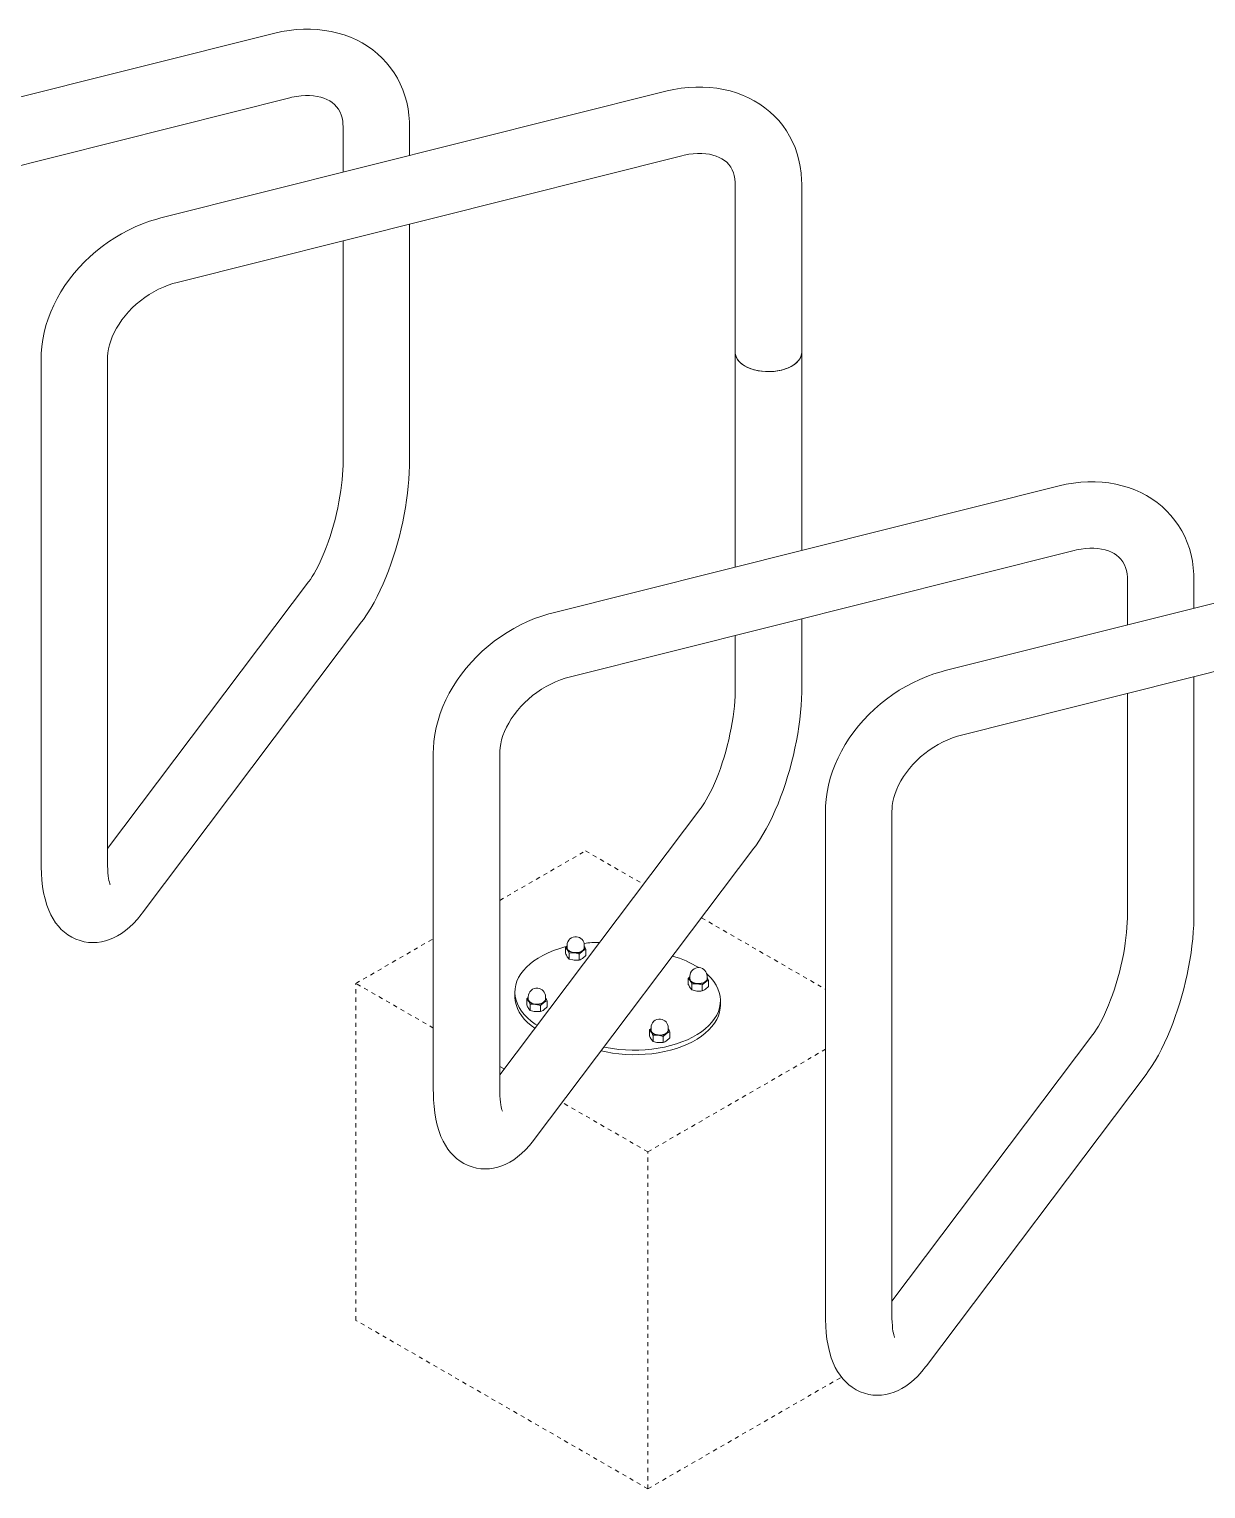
# Model space of a CAD drawing. Header units: inches. Extents: x -9 to 272, y 1 to 196.
# Drawn here: x 210.51 to 238.56, y 65.37 to 100.19 of the extents above; entities that cross this region are included whole.
import ezdxf

# ---------------------------------------------------------------- set-up
doc = ezdxf.new("R2010")
doc.units = ezdxf.units.IN
doc.linetypes.add('HIDDEN', pattern=[1.905, 1.27, -0.635])
doc.layers.add('ZANO_R', color=7, linetype='Continuous', lineweight=0)
doc.layers.add('ZANO_R_przerywana', color=250, linetype='HIDDEN', lineweight=0)

msp = doc.modelspace()

# ---------------------------------------------------------------- linework, layer by layer
at = {"layer": 'ZANO_R'}
for p, q in [((216.33129, 100.08971), (204.29584, 97.06765)), ((204.68179, 95.53057), (216.71724, 98.55262)), ((225.68201, 98.71046), (213.64656, 95.6884)), ((217.98851, 97.8784), (217.98851, 96.77865)), ((219.57331, 97.17659), (219.57331, 97.8784)), ((214.03251, 94.15132), (226.06797, 97.17337)), ((227.33923, 96.49915), (227.33923, 92.48034)), ((228.92403, 92.48034), (228.92403, 96.49915)), ((219.57331, 89.84079), (219.57331, 95.54259)), ((217.98851, 95.14465), (217.98851, 89.84079)), ((210.79049, 92.34382), (210.79049, 80.2874)), ((212.37529, 80.2874), (212.37529, 92.34382)), ((227.33923, 92.48034), (227.33923, 87.36179)), ((228.92403, 87.75973), (228.92403, 92.48034)), ((235.03273, 89.2936), (222.99728, 86.27154)), ((223.38324, 84.73445), (235.41869, 87.75651)), ((244.38345, 87.91434), (232.348, 84.89229)), ((236.68995, 87.08229), (236.68995, 85.98254)), ((238.27476, 86.38047), (238.27476, 87.08229)), ((217.16649, 87.00549), (212.37529, 80.64649)), ((232.73396, 83.3552), (244.76941, 86.37726)), ((213.19731, 79.1039), (218.43223, 86.05182)), ((228.92403, 84.44273), (228.92403, 86.12573)), ((227.33923, 85.72779), (227.33923, 84.44273)), ((238.27476, 79.04468), (238.27476, 84.74648)), ((236.68995, 84.34854), (236.68995, 79.04468)), ((220.14121, 82.92696), (220.14121, 74.88935)), ((221.72601, 74.88935), (221.72601, 82.92696)), ((226.51722, 81.60743), (221.72601, 75.24844)), ((229.49193, 81.54771), (229.49193, 69.49129)), ((231.07673, 69.49129), (231.07673, 81.54771)), ((222.54803, 73.70584), (227.78295, 80.65376)), ((223.33142, 78.34029), (223.33142, 78.28322)), ((223.74156, 78.28322), (223.74156, 78.34029)), ((223.33142, 78.32254), (223.2937, 78.28828)), ((223.2937, 78.28828), (223.2937, 78.14524)), ((223.2937, 78.28828), (223.33652, 78.23719)), ((223.37934, 78.01195), (223.33652, 78.06304)), ((223.37934, 78.15499), (223.37934, 78.01195)), ((223.62213, 78.13116), (223.7007, 78.20144)), ((223.62213, 78.13116), (223.62213, 77.98812)), ((223.77927, 78.09758), (223.7007, 78.02729)), ((223.77927, 78.24062), (223.77927, 78.09758)), ((226.25775, 77.5841), (226.22004, 77.54984)), ((226.22004, 77.54984), (226.22004, 77.4068)), ((226.22004, 77.54984), (226.26286, 77.49875)), ((226.25775, 77.60184), (226.25775, 77.54478)), ((226.30568, 77.2735), (226.26286, 77.3246)), ((226.30568, 77.41654), (226.30568, 77.2735)), ((226.54846, 77.39271), (226.62703, 77.463)), ((226.54846, 77.39271), (226.54846, 77.24967)), ((226.7056, 77.35914), (226.62703, 77.28885)), ((226.66789, 77.54478), (226.66789, 77.60184)), ((226.7056, 77.50217), (226.7056, 77.35914)), ((222.08685, 77.22463), (222.08685, 77.11746)), ((222.406, 77.09432), (222.36829, 77.06005)), ((222.36829, 77.06005), (222.36829, 76.91701)), ((222.36829, 77.06005), (222.41111, 77.00896)), ((222.406, 77.11206), (222.406, 77.05499)), ((222.69672, 76.90292), (222.77529, 76.97321)), ((222.81615, 77.05499), (222.81615, 77.11206)), ((222.85386, 77.01239), (222.85386, 76.86935)), ((226.98705, 76.91324), (226.98705, 77.02041)), ((222.45393, 76.78372), (222.41111, 76.83481)), ((222.45393, 76.92676), (222.45393, 76.78372)), ((222.69672, 76.90292), (222.69672, 76.75988)), ((222.85386, 76.86935), (222.77529, 76.79906)), ((225.33233, 76.35587), (225.29462, 76.32161)), ((225.29462, 76.32161), (225.29462, 76.17857)), ((225.29462, 76.32161), (225.33744, 76.27052)), ((225.33234, 76.37361), (225.33234, 76.31655)), ((225.74248, 76.31655), (225.74248, 76.37361)), ((225.78019, 76.27394), (225.78019, 76.1309)), ((225.38026, 76.04528), (225.33744, 76.09637)), ((225.38026, 76.18831), (225.38026, 76.04528)), ((225.62305, 76.16448), (225.70162, 76.23477)), ((225.62305, 76.16448), (225.62305, 76.02144)), ((225.78019, 76.1309), (225.70162, 76.06062)), ((235.86794, 76.20938), (231.07673, 69.85038)), ((221.83202, 75.38914), (221.72601, 75.45034)), ((231.89875, 68.30778), (237.13368, 75.2557))]:
    msp.add_line(p, q, dxfattribs=at)
at = {"layer": 'ZANO_R', "flags": 128}
for points in [[(219.57331, 97.8784), (219.5714, 97.97732), (219.56005, 98.13754), (219.53851, 98.29507), (219.50697, 98.44906), (219.46563, 98.59897), (219.41471, 98.74433), (219.35449, 98.88468), (219.28523, 99.01963), (219.20724, 99.14878), (219.12082, 99.27179), (219.02627, 99.38833), (218.92394, 99.49806), (218.81417, 99.60067), (218.69728, 99.69591), (218.57361, 99.7835), (218.44348, 99.86322), (218.30724, 99.9348), (218.16526, 99.99804), (218.01791, 100.0527), (217.8656, 100.09857), (217.70878, 100.13548), (217.54791, 100.16326), (217.38352, 100.18176), (217.21614, 100.1909), (217.04634, 100.1906), (216.87472, 100.18087), (216.70188, 100.16173), (216.52842, 100.13326), (216.36322, 100.09757), (216.33129, 100.08971)], [(216.71724, 98.55262), (216.77205, 98.56555), (216.88217, 98.58644), (216.98928, 98.60002), (217.09269, 98.60648), (217.19173, 98.60608), (217.28585, 98.59915), (217.37457, 98.58606), (217.45755, 98.5672), (217.53461, 98.54295), (217.60571, 98.51359), (217.671, 98.47927), (217.73078, 98.43981), (217.78548, 98.39462), (217.83545, 98.34252), (217.8805, 98.28197), (217.91926, 98.21257), (217.94613, 98.14697), (217.96609, 98.07857), (217.98081, 97.99861), (217.98781, 97.91532), (217.98851, 97.8784)], [(228.92403, 96.49915), (228.92213, 96.59806), (228.91077, 96.75829), (228.88923, 96.91582), (228.85769, 97.06981), (228.81635, 97.21972), (228.76544, 97.36507), (228.70521, 97.50543), (228.63595, 97.64038), (228.55796, 97.76953), (228.47154, 97.89254), (228.37699, 98.00908), (228.27467, 98.1188), (228.16489, 98.22142), (228.04801, 98.31666), (227.92433, 98.40425), (227.7942, 98.48396), (227.65797, 98.55555), (227.51598, 98.61878), (227.36863, 98.67344), (227.21632, 98.71932), (227.0595, 98.75623), (226.89864, 98.784), (226.73424, 98.80251), (226.56686, 98.81164), (226.39706, 98.81135), (226.22544, 98.80162), (226.0526, 98.78248), (225.87914, 98.75401), (225.71394, 98.71832), (225.68201, 98.71046)], [(226.06797, 97.17337), (226.12277, 97.1863), (226.23289, 97.20719), (226.34, 97.22077), (226.44341, 97.22723), (226.54246, 97.22683), (226.63657, 97.2199), (226.72529, 97.20681), (226.80827, 97.18795), (226.88533, 97.1637), (226.95643, 97.13434), (227.02172, 97.10002), (227.08151, 97.06056), (227.1362, 97.01537), (227.18617, 96.96327), (227.23122, 96.90272), (227.26998, 96.83332), (227.29685, 96.76772), (227.31681, 96.69932), (227.33153, 96.61936), (227.33854, 96.53607), (227.33923, 96.49915)], [(213.64656, 95.6884), (213.5478, 95.6621), (213.37553, 95.609), (213.20495, 95.5472), (213.03647, 95.4769), (212.87064, 95.39836), (212.70797, 95.31184), (212.54895, 95.21764), (212.39406, 95.11605), (212.24378, 95.00738), (212.09857, 94.89196), (211.95887, 94.77014), (211.82511, 94.64227), (211.69774, 94.50871), (211.57715, 94.36984), (211.46377, 94.22606), (211.35798, 94.07778), (211.26016, 93.92542), (211.1707, 93.76947), (211.08996, 93.61039), (211.01826, 93.44871), (210.95591, 93.28495), (210.90322, 93.11969), (210.86039, 92.95352), (210.82765, 92.78706), (210.80512, 92.62094), (210.7929, 92.45579), (210.79049, 92.34382)], [(212.37529, 92.34382), (212.37604, 92.38265), (212.38308, 92.47166), (212.39773, 92.56425), (212.42009, 92.65959), (212.45028, 92.7572), (212.48835, 92.85649), (212.5343, 92.95683), (212.58803, 93.05753), (212.64939, 93.15783), (212.71812, 93.25701), (212.79389, 93.35435), (212.87631, 93.44912), (212.96491, 93.54064), (213.05915, 93.62824), (213.15844, 93.7113), (213.26212, 93.78923), (213.36948, 93.86151), (213.47977, 93.92766), (213.59221, 93.98728), (213.70599, 94.04003), (213.82029, 94.08567), (213.9343, 94.124), (214.03251, 94.15132)], [(228.44769, 92.06086), (228.3578, 92.04193), (228.26461, 92.02939), (228.16948, 92.02342), (228.0738, 92.02412), (227.97896, 92.03147), (227.88636, 92.04537), (227.79732, 92.06561), (227.71316, 92.09189), (227.63511, 92.12384), (227.56429, 92.16099), (227.50175, 92.2028), (227.44839, 92.24865), (227.40499, 92.29789), (227.3722, 92.34978), (227.35047, 92.40358), (227.34014, 92.45849), (227.33923, 92.48034)], [(228.92403, 92.48034), (228.92062, 92.43794), (228.90602, 92.38335), (228.88012, 92.33017), (228.84331, 92.27918), (228.79611, 92.23113), (228.73923, 92.18671), (228.67349, 92.14657), (228.59985, 92.1113), (228.51938, 92.08141), (228.43326, 92.05734), (228.34274, 92.03943), (228.24913, 92.02796), (228.15382, 92.02308), (228.05818, 92.02487), (227.96362, 92.0333), (227.8715, 92.04825), (227.78318, 92.06951), (227.69993, 92.09675), (227.62299, 92.12958), (227.55346, 92.16753), (227.49236, 92.21005), (227.44058, 92.2565), (227.39889, 92.30622), (227.36787, 92.35848), (227.34799, 92.41251), (227.33954, 92.46754), (227.33923, 92.48034)], [(228.92403, 92.48034), (228.92192, 92.44696), (228.90919, 92.39221), (228.88512, 92.33875), (228.85006, 92.28735), (228.80452, 92.23877), (228.74918, 92.19371), (228.68482, 92.15282), (228.6124, 92.11672), (228.53297, 92.08591), (228.44769, 92.06086)], [(217.98851, 89.84079), (217.98805, 89.78438), (217.98474, 89.67673), (217.97813, 89.56241), (217.96802, 89.44185), (217.95435, 89.31593), (217.93706, 89.18552), (217.91618, 89.05151), (217.89175, 88.91481), (217.86388, 88.7763), (217.83271, 88.63689), (217.79841, 88.49746), (217.76117, 88.3589), (217.72126, 88.2221), (217.67895, 88.08795), (217.63454, 87.9573), (217.58837, 87.83097), (217.54084, 87.70978), (217.49234, 87.59452), (217.44336, 87.48597), (217.39439, 87.38485), (217.34601, 87.29187), (217.29884, 87.20764), (217.25356, 87.13272), (217.21092, 87.06757), (217.17467, 87.01645), (217.16649, 87.00549)], [(218.43223, 86.05182), (218.47722, 86.11309), (218.56527, 86.24232), (218.64881, 86.37688), (218.72812, 86.5161), (218.80357, 86.65961), (218.87545, 86.80717), (218.94396, 86.95858), (219.00922, 87.11359), (219.0713, 87.27191), (219.13017, 87.43321), (219.18583, 87.59713), (219.2382, 87.76329), (219.28719, 87.93127), (219.33273, 88.10065), (219.3747, 88.271), (219.413, 88.44185), (219.44751, 88.61275), (219.47812, 88.78325), (219.50472, 88.95295), (219.52718, 89.12148), (219.54539, 89.28848), (219.55919, 89.45365), (219.56843, 89.61676), (219.57291, 89.77761), (219.57331, 89.84079)], [(238.27476, 87.08229), (238.27285, 87.1812), (238.26149, 87.34142), (238.23996, 87.49896), (238.20842, 87.65294), (238.16707, 87.80286), (238.11616, 87.94821), (238.05593, 88.08857), (237.98667, 88.22351), (237.90868, 88.35267), (237.82226, 88.47568), (237.72772, 88.59221), (237.62539, 88.70194), (237.51562, 88.80456), (237.39873, 88.89979), (237.27505, 88.98739), (237.14492, 89.0671), (237.00869, 89.13869), (236.8667, 89.20192), (236.71935, 89.25658), (236.56704, 89.30246), (236.41022, 89.33937), (236.24936, 89.36714), (236.08496, 89.38565), (235.91758, 89.39478), (235.74778, 89.39449), (235.57616, 89.38476), (235.40332, 89.36562), (235.22986, 89.33714), (235.06466, 89.30146), (235.03273, 89.2936)], [(235.41869, 87.75651), (235.47349, 87.76944), (235.58361, 87.79033), (235.69072, 87.8039), (235.79413, 87.81037), (235.89318, 87.80997), (235.98729, 87.80304), (236.07601, 87.78995), (236.15899, 87.77109), (236.23605, 87.74683), (236.30715, 87.71748), (236.37245, 87.68315), (236.43223, 87.6437), (236.48692, 87.59851), (236.53689, 87.5464), (236.58194, 87.48585), (236.6207, 87.41645), (236.64757, 87.35086), (236.66753, 87.28245), (236.68225, 87.2025), (236.68926, 87.11921), (236.68995, 87.08229)], [(222.99728, 86.27154), (222.89852, 86.24524), (222.72625, 86.19214), (222.55567, 86.13034), (222.38719, 86.06004), (222.22136, 85.9815), (222.05869, 85.89498), (221.89967, 85.80078), (221.74478, 85.69919), (221.5945, 85.59052), (221.44929, 85.4751), (221.30959, 85.35328), (221.17583, 85.2254), (221.04846, 85.09184), (220.92788, 84.95297), (220.81449, 84.80919), (220.7087, 84.66091), (220.61088, 84.50856), (220.52143, 84.35261), (220.44068, 84.19353), (220.36898, 84.03184), (220.30664, 83.86809), (220.25394, 83.70283), (220.21112, 83.53666), (220.17837, 83.3702), (220.15585, 83.20407), (220.14362, 83.03893), (220.14121, 82.92696)], [(221.72601, 82.92696), (221.72676, 82.96579), (221.7338, 83.0548), (221.74845, 83.14739), (221.77081, 83.24273), (221.801, 83.34033), (221.83907, 83.43963), (221.88502, 83.53997), (221.93876, 83.64067), (222.00012, 83.74097), (222.06884, 83.84015), (222.14461, 83.93748), (222.22703, 84.03226), (222.31563, 84.12378), (222.40988, 84.21138), (222.50916, 84.29444), (222.61284, 84.37237), (222.72021, 84.44465), (222.83049, 84.5108), (222.94293, 84.57042), (223.05671, 84.62317), (223.17101, 84.66881), (223.28502, 84.70714), (223.38324, 84.73445)], [(232.348, 84.89229), (232.24924, 84.86599), (232.07697, 84.81289), (231.90639, 84.75109), (231.73792, 84.68079), (231.57208, 84.60225), (231.40941, 84.51573), (231.25039, 84.42153), (231.0955, 84.31993), (230.94523, 84.21127), (230.80001, 84.09585), (230.66031, 83.97403), (230.52656, 83.84615), (230.39918, 83.71259), (230.2786, 83.57372), (230.16521, 83.42994), (230.05942, 83.28166), (229.96161, 83.12931), (229.87215, 82.97335), (229.7914, 82.81428), (229.7197, 82.65259), (229.65736, 82.48884), (229.60466, 82.32358), (229.56184, 82.15741), (229.52909, 81.99094), (229.50656, 81.82482), (229.49434, 81.65968), (229.49193, 81.54771)], [(227.33923, 84.44273), (227.33877, 84.38632), (227.33547, 84.27867), (227.32885, 84.16435), (227.31875, 84.0438), (227.30507, 83.91787), (227.28778, 83.78746), (227.2669, 83.65345), (227.24247, 83.51675), (227.2146, 83.37825), (227.18343, 83.23884), (227.14913, 83.09941), (227.11189, 82.96084), (227.07198, 82.82405), (227.02967, 82.6899), (226.98526, 82.55924), (226.9391, 82.43291), (226.89156, 82.31172), (226.84307, 82.19646), (226.79408, 82.08791), (226.74511, 81.9868), (226.69673, 81.89381), (226.64956, 81.80958), (226.60428, 81.73467), (226.56165, 81.66951), (226.52539, 81.6184), (226.51722, 81.60743)], [(227.78295, 80.65376), (227.82794, 80.71503), (227.91599, 80.84426), (227.99953, 80.97883), (228.07885, 81.11804), (228.15429, 81.26155), (228.22617, 81.40912), (228.29468, 81.56053), (228.35995, 81.71553), (228.42202, 81.87385), (228.4809, 82.03515), (228.53655, 82.19907), (228.58892, 82.36523), (228.63791, 82.53322), (228.68345, 82.7026), (228.72542, 82.87294), (228.76372, 83.0438), (228.79823, 83.21469), (228.82884, 83.38519), (228.85544, 83.5549), (228.8779, 83.72343), (228.89611, 83.89043), (228.90992, 84.0556), (228.91916, 84.2187), (228.92363, 84.37956), (228.92403, 84.44273)], [(231.07673, 81.54771), (231.07747, 81.58654), (231.08452, 81.67555), (231.09916, 81.76814), (231.12153, 81.86347), (231.15172, 81.96108), (231.18979, 82.06038), (231.23574, 82.16072), (231.28948, 82.26141), (231.35084, 82.36172), (231.41956, 82.4609), (231.49533, 82.55823), (231.57775, 82.65301), (231.66635, 82.74453), (231.7606, 82.83213), (231.85989, 82.91518), (231.96356, 82.99312), (232.07093, 83.0654), (232.18122, 83.13155), (232.29365, 83.19117), (232.40743, 83.24392), (232.52174, 83.28956), (232.63574, 83.32789), (232.73396, 83.3552)], [(210.79049, 80.2874), (210.79117, 80.20607), (210.79662, 80.04912), (210.80785, 79.89489), (210.82551, 79.74266), (210.85048, 79.59223), (210.88388, 79.44378), (210.92679, 79.29857), (210.9719, 79.17803), (211.0222, 79.06828), (211.07735, 78.96853), (211.13731, 78.87767), (211.20219, 78.79486), (211.27208, 78.71959), (211.34699, 78.65173), (211.4268, 78.59137), (211.52024, 78.53378), (211.61756, 78.48662), (211.71761, 78.45008), (211.81949, 78.42408), (211.92228, 78.40847), (212.02501, 78.403), (212.12698, 78.4073), (212.22767, 78.42098), (212.32672, 78.44366), (212.42402, 78.47506), (212.51966, 78.51508), (212.614, 78.56385), (212.7076, 78.62182), (212.80114, 78.68987), (212.89528, 78.76914), (212.9903, 78.86076), (213.08567, 78.96509), (213.1769, 79.07713), (213.19731, 79.1039)], [(212.43676, 79.78291), (212.43645, 79.78364), (212.43238, 79.79387), (212.42576, 79.81364), (212.41749, 79.84335), (212.40842, 79.8833), (212.39931, 79.93363), (212.39088, 79.99432), (212.38377, 80.06518), (212.37855, 80.14584), (212.3757, 80.23578), (212.37529, 80.2874)], [(236.68995, 79.04468), (236.68949, 78.98827), (236.68619, 78.88061), (236.67957, 78.7663), (236.66947, 78.64574), (236.65579, 78.51982), (236.63851, 78.3894), (236.61762, 78.2554), (236.59319, 78.11869), (236.56533, 77.98019), (236.53416, 77.84078), (236.49985, 77.70135), (236.46262, 77.56278), (236.4227, 77.42599), (236.38039, 77.29184), (236.33598, 77.16118), (236.28982, 77.03485), (236.24228, 76.91366), (236.19379, 76.79841), (236.1448, 76.68986), (236.09584, 76.58874), (236.04745, 76.49575), (236.00028, 76.41153), (235.955, 76.33661), (235.91237, 76.27146), (235.87611, 76.22034), (235.86794, 76.20938)], [(237.13368, 75.2557), (237.17866, 75.31697), (237.26671, 75.44621), (237.35025, 75.58077), (237.42957, 75.71999), (237.50502, 75.86349), (237.57689, 76.01106), (237.6454, 76.16247), (237.71067, 76.31748), (237.77274, 76.47579), (237.83162, 76.63709), (237.88727, 76.80101), (237.93964, 76.96718), (237.98864, 77.13516), (238.03417, 77.30454), (238.07614, 77.47488), (238.11444, 77.64574), (238.14895, 77.81663), (238.17956, 77.98714), (238.20616, 78.15684), (238.22863, 78.32537), (238.24683, 78.49237), (238.26064, 78.65754), (238.26988, 78.82064), (238.27436, 78.9815), (238.27476, 79.04468)], [(222.61665, 76.43051), (222.57012, 76.46126), (222.47349, 76.53277), (222.38664, 76.60834), (222.31005, 76.68752), (222.24419, 76.76986), (222.18945, 76.85486), (222.14613, 76.94204), (222.1145, 77.03087), (222.09474, 77.12084), (222.08698, 77.21142), (222.09124, 77.30207), (222.10752, 77.39228), (222.1357, 77.48149), (222.17564, 77.56921), (222.22709, 77.6549), (222.28975, 77.73806), (222.36325, 77.81821), (222.44717, 77.89488), (222.541, 77.96761), (222.64421, 78.03599), (222.75618, 78.0996), (222.87625, 78.15808), (223.00373, 78.21108), (223.13786, 78.25829), (223.27786, 78.29943), (223.30941, 78.30765)], [(223.74156, 78.30331), (223.74158, 78.30327), (223.74526, 78.27426), (223.73682, 78.24559), (223.71673, 78.21891), (223.68616, 78.19579), (223.6469, 78.17756), (223.60122, 78.16528), (223.55178, 78.15967), (223.50145, 78.16105), (223.45316, 78.16935), (223.40971, 78.18408), (223.37362, 78.20438), (223.34701, 78.22908), (223.3314, 78.25674), (223.32772, 78.28575), (223.33142, 78.30331)], [(223.33142, 78.28322), (223.33526, 78.26039), (223.35058, 78.23325), (223.37669, 78.20902), (223.4121, 78.1891), (223.45473, 78.17465), (223.50211, 78.16651), (223.55149, 78.16515), (223.6, 78.17065), (223.64482, 78.1827), (223.68334, 78.20059), (223.71333, 78.22328), (223.73304, 78.24945), (223.74133, 78.27759), (223.74156, 78.28322)], [(223.37934, 78.15499), (223.46949, 78.16059), (223.50074, 78.15863)], [(223.50074, 77.98448), (223.46949, 77.98865), (223.37934, 78.01195)], [(223.50074, 78.15863), (223.59366, 78.14012), (223.62213, 78.13116)], [(223.62213, 77.98812), (223.59366, 77.98474), (223.50074, 77.98448)], [(226.65852, 77.66312), (226.68726, 77.6367), (226.76384, 77.55752), (226.8297, 77.47518), (226.88445, 77.39018), (226.92777, 77.303), (226.9594, 77.21417), (226.97915, 77.1242), (226.98692, 77.03362), (226.98265, 76.94297), (226.96638, 76.85276), (226.93819, 76.76354), (226.89826, 76.67583), (226.84681, 76.59014), (226.78415, 76.50698), (226.71065, 76.42683), (226.62673, 76.35016), (226.53289, 76.27743), (226.42969, 76.20906), (226.31772, 76.14544), (226.19764, 76.08696), (226.07017, 76.03396), (225.93603, 75.98675), (225.79604, 75.94561), (225.65099, 75.91077), (225.50175, 75.88244), (225.3492, 75.8608), (225.19422, 75.84595), (225.03773, 75.838), (224.88064, 75.83699), (224.72388, 75.84292), (224.56837, 75.85577), (224.41501, 75.87544), (224.26472, 75.90184), (224.21107, 75.91306)], [(226.66789, 77.56487), (226.66791, 77.56483), (226.6716, 77.53582), (226.66315, 77.50714), (226.64306, 77.48047), (226.6125, 77.45734), (226.57323, 77.43911), (226.52755, 77.42684), (226.47811, 77.42123), (226.42778, 77.42261), (226.37949, 77.43091), (226.33604, 77.44564), (226.29996, 77.46594), (226.27334, 77.49064), (226.25773, 77.51829), (226.25405, 77.5473), (226.25775, 77.56487)], [(226.25775, 77.54478), (226.2616, 77.52195), (226.27691, 77.49481), (226.30303, 77.47058), (226.33843, 77.45066), (226.38106, 77.43621), (226.42844, 77.42807), (226.47783, 77.42671), (226.52634, 77.43221), (226.57115, 77.44426), (226.60967, 77.46214), (226.63966, 77.48483), (226.65937, 77.51101), (226.66766, 77.53914), (226.66789, 77.54478)], [(226.30568, 77.41654), (226.39582, 77.42215), (226.42707, 77.42018)], [(226.42707, 77.42018), (226.51999, 77.40168), (226.54846, 77.39271)], [(222.56284, 76.3591), (222.47349, 76.4256), (222.38664, 76.50117), (222.31005, 76.58035), (222.24419, 76.66269), (222.18945, 76.74769), (222.14613, 76.83487), (222.1145, 76.9237), (222.09474, 77.01367), (222.08698, 77.10425), (222.08685, 77.11746)], [(222.81615, 77.07508), (222.81616, 77.07504), (222.81985, 77.04603), (222.8114, 77.01736), (222.79131, 76.99068), (222.76075, 76.96756), (222.72149, 76.94932), (222.67581, 76.93705), (222.62637, 76.93144), (222.57604, 76.93282), (222.52774, 76.94112), (222.48429, 76.95585), (222.44821, 76.97615), (222.4216, 77.00085), (222.40599, 77.02851), (222.4023, 77.05752), (222.406, 77.07508)], [(222.406, 77.05499), (222.40985, 77.03216), (222.42516, 77.00502), (222.45128, 76.98079), (222.48668, 76.96087), (222.52931, 76.94642), (222.5767, 76.93828), (222.62608, 76.93692), (222.67459, 76.94242), (222.71941, 76.95447), (222.75793, 76.97236), (222.78792, 76.99505), (222.80763, 77.02122), (222.81592, 77.04936), (222.81615, 77.05499)], [(226.42707, 77.24603), (226.39582, 77.25021), (226.30568, 77.2735)], [(226.54846, 77.24967), (226.51999, 77.24629), (226.42707, 77.24603)], [(222.45393, 76.92676), (222.54408, 76.93236), (222.57532, 76.9304)], [(222.57532, 76.75625), (222.54408, 76.76042), (222.45393, 76.78372)], [(222.57532, 76.9304), (222.66825, 76.91189), (222.69672, 76.90292)], [(222.69672, 76.75988), (222.66825, 76.75651), (222.57532, 76.75625)], [(226.98705, 76.91324), (226.98265, 76.8358), (226.96638, 76.7456), (226.93819, 76.65638), (226.89826, 76.56867), (226.84681, 76.48298), (226.78415, 76.39981), (226.71065, 76.31966), (226.62673, 76.24299), (226.53289, 76.17026), (226.42969, 76.10189), (226.31772, 76.03827), (226.19764, 75.9798), (226.07017, 75.9268), (225.93603, 75.87958), (225.79604, 75.83844), (225.65099, 75.8036), (225.50175, 75.77528), (225.3492, 75.75363), (225.19422, 75.73878), (225.03773, 75.73083), (224.88064, 75.72982), (224.72388, 75.73576), (224.56837, 75.7486), (224.41501, 75.76827), (224.26472, 75.79467), (224.14226, 75.82174)], [(225.74248, 76.33664), (225.74249, 76.3366), (225.74618, 76.30759), (225.73773, 76.27891), (225.71765, 76.25224), (225.68708, 76.22911), (225.64782, 76.21088), (225.60214, 76.19861), (225.5527, 76.193), (225.50237, 76.19438), (225.45408, 76.20268), (225.41063, 76.21741), (225.37455, 76.23771), (225.34793, 76.26241), (225.33232, 76.29006), (225.32864, 76.31907), (225.33234, 76.33664)], [(225.33234, 76.31655), (225.33619, 76.29372), (225.3515, 76.26658), (225.37761, 76.24235), (225.41301, 76.22243), (225.45565, 76.20798), (225.50303, 76.19984), (225.55241, 76.19848), (225.60092, 76.20398), (225.64574, 76.21603), (225.68426, 76.23391), (225.71425, 76.2566), (225.73396, 76.28278), (225.74225, 76.31091), (225.74248, 76.31655)], [(225.38026, 76.18831), (225.47041, 76.19392), (225.50166, 76.19195)], [(225.50166, 76.0178), (225.47041, 76.02198), (225.38026, 76.04528)], [(225.50166, 76.19195), (225.59457, 76.17345), (225.62305, 76.16448)], [(225.62305, 76.02144), (225.59457, 76.01806), (225.50166, 76.0178)], [(220.14121, 74.88935), (220.1419, 74.80801), (220.14734, 74.65106), (220.15857, 74.49683), (220.17623, 74.3446), (220.2012, 74.19418), (220.2346, 74.04572), (220.27752, 73.90052), (220.32262, 73.77998), (220.37292, 73.67022), (220.42807, 73.57047), (220.48803, 73.47961), (220.55291, 73.3968), (220.6228, 73.32153), (220.69772, 73.25367), (220.77752, 73.19331), (220.87097, 73.13572), (220.96828, 73.08857), (221.06834, 73.05202), (221.17021, 73.02602), (221.273, 73.01042), (221.37573, 73.00495), (221.47771, 73.00925), (221.57839, 73.02292), (221.67744, 73.0456), (221.77474, 73.07701), (221.87038, 73.11703), (221.96472, 73.16579), (222.05832, 73.22377), (222.15186, 73.29181), (222.246, 73.37108), (222.34103, 73.4627), (222.4364, 73.56703), (222.52762, 73.67907), (222.54803, 73.70584)], [(221.78748, 74.38485), (221.78717, 74.38559), (221.7831, 74.39582), (221.77648, 74.41558), (221.76822, 74.44529), (221.75914, 74.48524), (221.75003, 74.53557), (221.7416, 74.59627), (221.73449, 74.66713), (221.72927, 74.74778), (221.72642, 74.83772), (221.72601, 74.88935)], [(229.49193, 69.49129), (229.49262, 69.40995), (229.49806, 69.253), (229.5093, 69.09878), (229.52695, 68.94654), (229.55193, 68.79612), (229.58532, 68.64766), (229.62824, 68.50246), (229.67334, 68.38192), (229.72364, 68.27217), (229.77879, 68.17241), (229.83875, 68.08156), (229.90363, 67.99874), (229.97352, 67.92348), (230.04844, 67.85561), (230.12825, 67.79526), (230.22169, 67.73767), (230.319, 67.69051), (230.41905, 67.65397), (230.52093, 67.62797), (230.62372, 67.61236), (230.72645, 67.60689), (230.82843, 67.61119), (230.92911, 67.62486), (231.02816, 67.64754), (231.12546, 67.67895), (231.2211, 67.71897), (231.31544, 67.76773), (231.40904, 67.82571), (231.50258, 67.89376), (231.59672, 67.97303), (231.69175, 68.06464), (231.78712, 68.16897), (231.87834, 68.28101), (231.89875, 68.30778)], [(231.13821, 68.9868), (231.13789, 68.98753), (231.13382, 68.99776), (231.12721, 69.01753), (231.11894, 69.04724), (231.10986, 69.08718), (231.10075, 69.13751), (231.09232, 69.19821), (231.08521, 69.26907), (231.08, 69.34972), (231.07714, 69.43966), (231.07673, 69.49129)]]:
    msp.add_lwpolyline(points, dxfattribs=at)
at = {"layer": 'ZANO_R'}
for centre, radius, start, end in [((223.53649, 78.34029), 0.20507, 84.393522, 180), ((223.53649, 78.34029), 0.20507, 0, 84.393522), ((224.13651, 74.89653), 3.51195, 90.483775, 96.54041), ((223.83109, 78.37292), 0.58362, 202.961207, 212.070064), ((223.39916, 78.27985), 0.07578, 153.366863, 214.259689), ((223.50543, 78.37934), 0.22076, 220.082604, 268.781466), ((222.842, 77.92733), 0.58358, 22.960625, 32.07019), ((223.53958, 78.46556), 0.30939, 262.787601, 301.38377), ((223.5303, 78.27066), 0.29709, 288.004242, 304.998618), ((223.66131, 78.27938), 0.08733, 296.809821, 23.225988), ((223.87114, 77.95797), 0.2972, 108.004891, 124.993625), ((223.21325, 77.99766), 0.61597, 23.230763, 30.940838), ((225.23001, 75.83901), 2.32549, 57.79963, 74.664523), ((226.46282, 77.60184), 0.20507, 84.393522, 180), ((226.46282, 77.60184), 0.20507, 0, 84.393522), ((222.61108, 77.11206), 0.20507, 84.393522, 180), ((222.61108, 77.11206), 0.20507, 0, 84.393522), ((226.75728, 77.63441), 0.58347, 202.960019, 212.071252), ((226.32547, 77.54141), 0.07577, 153.360126, 214.266427), ((226.43176, 77.64089), 0.22076, 220.082159, 268.781496), ((225.76833, 77.18889), 0.58358, 22.960625, 32.07019), ((226.46591, 77.72712), 0.30939, 262.78774, 301.383769), ((226.58764, 77.54094), 0.08733, 296.810464, 23.225344), ((226.79751, 77.21948), 0.29726, 108.008607, 124.993384), ((226.13986, 77.25937), 0.61564, 23.227661, 30.941538), ((222.47372, 77.05162), 0.07576, 153.358697, 214.267856), ((222.58002, 77.1511), 0.22075, 220.08218, 268.782044), ((221.91687, 76.69926), 0.58326, 22.957153, 32.071541), ((222.61417, 77.23733), 0.30939, 262.786759, 301.383481), ((222.7359, 77.05115), 0.08733, 296.810768, 23.228301), ((222.94557, 76.73007), 0.29684, 107.996612, 125.005379), ((222.28806, 76.76954), 0.61571, 23.229172, 30.942428), ((226.45663, 77.53223), 0.2971, 288.004533, 304.99839), ((222.90487, 77.14427), 0.58272, 202.95409, 212.077182), ((222.60488, 77.04244), 0.2971, 288.004533, 304.99839), ((225.40008, 76.31318), 0.07579, 153.369723, 214.25683), ((225.53741, 76.37361), 0.20507, 84.393522, 180), ((225.50635, 76.41267), 0.22076, 220.082888, 268.781181), ((224.84379, 75.96112), 0.5826, 22.952912, 32.077904), ((225.53741, 76.37361), 0.20507, 0, 84.393522), ((225.66223, 76.31271), 0.08733, 296.81101, 23.228304), ((225.8719, 75.99163), 0.29683, 107.996314, 125.005614), ((225.21471, 76.03126), 0.61536, 23.226946, 30.944655), ((225.83208, 76.40627), 0.5837, 202.960886, 212.068265), ((225.5405, 76.49889), 0.30939, 262.786723, 301.383586), ((225.53101, 76.30442), 0.29757, 288.017904, 304.985019)]:
    msp.add_arc(centre, radius, start, end, dxfattribs=at)
at = {"layer": 'ZANO_R_przerywana', "ltscale": 0.05}
for p, q in [((221.72601, 79.41078), (223.7713, 80.59151)), ((223.7713, 80.59151), (225.15145, 79.79476)), ((226.53428, 78.99648), (229.49193, 77.28906)), ((218.29579, 77.43056), (220.14121, 78.4959)), ((218.29579, 69.39295), (218.29579, 77.43056)), ((220.14121, 76.36522), (218.29579, 77.43056)), ((225.25619, 73.41241), (229.49193, 75.85765)), ((225.25619, 73.41241), (223.21484, 74.59085)), ((225.25619, 65.3748), (225.25619, 73.41241)), ((225.25619, 65.3748), (218.29579, 69.39295)), ((225.25619, 65.3748), (229.87182, 68.03935))]:
    msp.add_line(p, q, dxfattribs=at)

doc.saveas('drawing.dxf')
